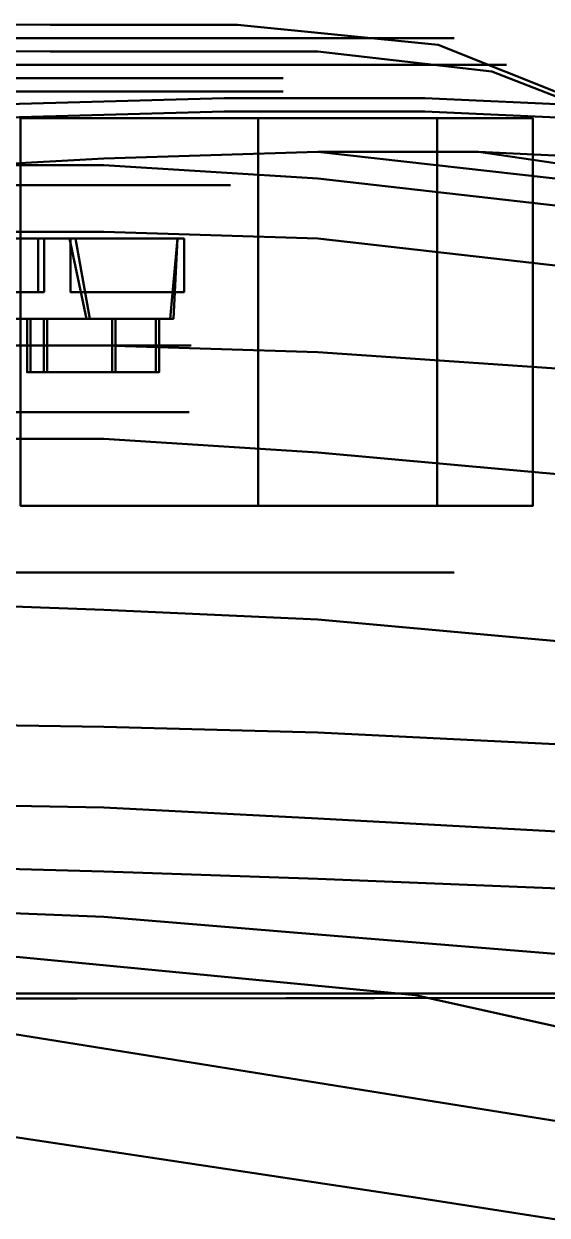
# Model space of a CAD drawing. Header units: inches. Extents: x 297.28 to 301.23, y -10.28 to -8.52.
# Drawn here: x 300.629 to 300.878, y -9.13 to -8.564 of the extents above; entities that cross this region are included whole.
import ezdxf

# ---------------------------------------------------------------- set-up
doc = ezdxf.new("R2010")
doc.units = ezdxf.units.IN
doc.header["$MEASUREMENT"] = 0
for name, color, linetype, lineweight in [('Ford-chasis', 1, 'CONTINUOUS', 50), ('Ford-gomas', 3, 'CONTINUOUS', 50), ('Ford-Llantas-3D', 4, 'CONTINUOUS', 50), ('Ford-Plastic-Negro-3D', 6, 'CONTINUOUS', 50), ('Ford-Rayos-Llantas-3D', 113, 'CONTINUOUS', 50)]:
    doc.layers.add(name, color=color, linetype=linetype, lineweight=lineweight)

msp = doc.modelspace()

# ---------------------------------------------------------------- linework, layer by layer
at = {"layer": 'Ford-chasis', "linetype": 'ByBlock'}
for points, invisible_edges in [([(300.64179, -8.56411, 0.6823), (300.64179, -8.57681, 0.7077), (300.53384, -8.57636, 0.72675), (300.53384, -8.56366, 0.70135)], 5), ([(300.76879, -8.57681, 0.6442), (300.73069, -8.56411, 0.6442), (300.64179, -8.56411, 0.6823), (300.64179, -8.57681, 0.7077)], 5), ([(300.82594, -8.57363, 0.56165), (300.85134, -8.58633, 0.56165), (300.76879, -8.57681, 0.6442), (300.73069, -8.56411, 0.6442)], 5), ([(300.72434, -8.59903, 0.7077), (300.64179, -8.57681, 0.7077), (300.53384, -8.57636, 0.72675), (300.61004, -8.60221, 0.75215)], 5), ([(300.81959, -8.59903, 0.6442), (300.76879, -8.57681, 0.6442), (300.64179, -8.57681, 0.7077), (300.72434, -8.59903, 0.7077)], 5), ([(300.85134, -8.58633, 0.56165), (300.88944, -8.60221, 0.56165), (300.81959, -8.59903, 0.6442), (300.76879, -8.57681, 0.6442)], 5), ([(300.90849, -8.60856, 0.4664), (300.88944, -8.59903, 0.4664), (300.82594, -8.57363, 0.56165), (300.85134, -8.58633, 0.56165)], 5), ([(300.93389, -8.62126, 0.4664), (300.90849, -8.60856, 0.4664), (300.85134, -8.58633, 0.56165), (300.88944, -8.60221, 0.56165)], 5), ([(300.72434, -8.59903, 0.7077), (300.76879, -8.62443, 0.7077), (300.66719, -8.62761, 0.75215), (300.61004, -8.60221, 0.75215)], 5), ([(300.84499, -8.62443, 0.6442), (300.81959, -8.59903, 0.6442), (300.72434, -8.59903, 0.7077), (300.76879, -8.62443, 0.7077)], 5), ([(300.88944, -8.60221, 0.56165), (300.90849, -8.62761, 0.56165), (300.84499, -8.62443, 0.6442), (300.81959, -8.59903, 0.6442)], 5), ([(300.66719, -8.62761, 0.75215), (300.61004, -8.60221, 0.75215), (300.61004, -8.60221, 0.75215), (300.61004, -8.63078, 0.7712)], 5), ([(300.66719, -8.62761, 0.75215), (300.66719, -8.63078, 0.77755), (300.53384, -8.63078, 0.77755), (300.61004, -8.63078, 0.7712)], 1), ([(300.66719, -8.63078, 0.77755), (300.66719, -8.62761, 0.75215), (300.76879, -8.62443, 0.7077), (300.76879, -8.63713, 0.76731)], 5), ([(300.76879, -8.62443, 0.7077), (300.84499, -8.62443, 0.6442), (300.90849, -8.63396, 0.6315), (300.90849, -8.64031, 0.6823)], 4), ([(300.76879, -8.62443, 0.7077), (300.76879, -8.63713, 0.76731), (300.90849, -8.65301, 0.74263), (300.90849, -8.64031, 0.6823)], 5), ([(300.84499, -8.62443, 0.6442), (300.90849, -8.62761, 0.56165), (300.90849, -8.62761, 0.56165), (300.90849, -8.63396, 0.6315)], 4), ([(300.53384, -8.63078, 0.77755), (300.53384, -8.66253, 0.81958), (300.66719, -8.66253, 0.81243), (300.66719, -8.63078, 0.77755)], 5), ([(300.66719, -8.66253, 0.81243), (300.66719, -8.63078, 0.77755), (300.76879, -8.63713, 0.76731), (300.76879, -8.66571, 0.80209)], 5), ([(300.76879, -8.63713, 0.76731), (300.76879, -8.66571, 0.80209), (300.90849, -8.68158, 0.77755), (300.90849, -8.65301, 0.74263)], 5), ([(300.53384, -8.66253, 0.81958), (300.53384, -8.71651, 0.84306), (300.66719, -8.71651, 0.83211), (300.66719, -8.66253, 0.81243)], 5), ([(300.66719, -8.71651, 0.83211), (300.66719, -8.66253, 0.81243), (300.76879, -8.66571, 0.80209), (300.76879, -8.71968, 0.82116)], 5), ([(300.76879, -8.66571, 0.80209), (300.76879, -8.71968, 0.82116), (300.90849, -8.72921, 0.7967), (300.90849, -8.68158, 0.77755)], 5), ([(300.53384, -8.71651, 0.84306), (300.53384, -8.76096, 0.85026), (300.66719, -8.76096, 0.8381), (300.66719, -8.71651, 0.83211)], 5), ([(300.66719, -8.76096, 0.8381), (300.66719, -8.71651, 0.83211), (300.76879, -8.71968, 0.82116), (300.76879, -8.76731, 0.8274)], 5), ([(300.76879, -8.71968, 0.82116), (300.76879, -8.76731, 0.8274), (300.90849, -8.78001, 0.80295), (300.90849, -8.72921, 0.7967)], 5), ([(300.66719, -8.78953, 0.8381), (300.66719, -8.76096, 0.8381), (300.53384, -8.76096, 0.85026), (300.53384, -8.78953, 0.85026)], 13), ([(300.76879, -8.76731, 0.8274), (300.76879, -8.79271, 0.8274), (300.66719, -8.78953, 0.8381), (300.66719, -8.76096, 0.8381)], 7), ([(300.90849, -8.80223, 0.80295), (300.90849, -8.78001, 0.80295), (300.76879, -8.76731, 0.8274), (300.76879, -8.79271, 0.8274)], 13), ([(300.53384, -8.83716, 0.84306), (300.53384, -8.78953, 0.85026), (300.66719, -8.78953, 0.8381), (300.66719, -8.84221, 0.83211)], 7), ([(300.66719, -8.78953, 0.8381), (300.66719, -8.84221, 0.83211), (300.76879, -8.84668, 0.82116), (300.76879, -8.79271, 0.8274)], 13), ([(300.76879, -8.84668, 0.82116), (300.76879, -8.79271, 0.8274), (300.90849, -8.80223, 0.80295), (300.90849, -8.85938, 0.7967)], 7), ([(300.53384, -8.89571, 0.81958), (300.53384, -8.83716, 0.84306), (300.66719, -8.84221, 0.83211), (300.66719, -8.89774, 0.81492)], 5), ([(300.66719, -8.84221, 0.83211), (300.66719, -8.89774, 0.81492), (300.76879, -8.9005, 0.80209), (300.76879, -8.84668, 0.82116)], 5), ([(300.76879, -8.9005, 0.80209), (300.76879, -8.84668, 0.82116), (300.90849, -8.85938, 0.7967), (300.90849, -8.90741, 0.77755)], 5), ([(300.53384, -8.93389, 0.79274), (300.53384, -8.89571, 0.81958), (300.66719, -8.89774, 0.81492), (300.66719, -8.93605, 0.78535)], 5), ([(300.66719, -8.89774, 0.81492), (300.66719, -8.93605, 0.78535), (300.76879, -8.94138, 0.77121), (300.76879, -8.9005, 0.80209)], 5), ([(300.76879, -8.94138, 0.77121), (300.76879, -8.9005, 0.80209), (300.90849, -8.90741, 0.77755), (300.90849, -8.94889, 0.74263)], 5), ([(300.53384, -8.93389, 0.79274), (300.53384, -8.96283, 0.7727), (300.66719, -8.96652, 0.76072), (300.66719, -8.93605, 0.78535)], 5), ([(300.66719, -8.96652, 0.76072), (300.66719, -8.93605, 0.78535), (300.76879, -8.94138, 0.77121), (300.76879, -8.96995, 0.74796)], 5), ([(300.76879, -8.94138, 0.77121), (300.76879, -8.96995, 0.74796), (300.90849, -8.97564, 0.72122), (300.90849, -8.94889, 0.74263)], 5), ([(300.53384, -8.96283, 0.7727), (300.53384, -8.9827, 0.76125), (300.66719, -8.98812, 0.74899), (300.66719, -8.96652, 0.76072)], 5), ([(300.66719, -8.98812, 0.74899), (300.66719, -8.96652, 0.76072), (300.76879, -8.96995, 0.74796), (300.76879, -8.99647, 0.72311)], 5), ([(300.76879, -8.96995, 0.74796), (300.76879, -8.99647, 0.72311), (300.90849, -9.00777, 0.6837), (300.90849, -8.97564, 0.72122)], 5), ([(300.53384, -8.9827, 0.76125), (300.50212, -8.99626, 0.75915), (300.60057, -9.00471, 0.74454), (300.66719, -8.98812, 0.74899)], 5), ([(300.60057, -9.00471, 0.74454), (300.66719, -8.98812, 0.74899), (300.76879, -8.99647, 0.72311), (300.81522, -9.02536, 0.69764)], 5), ([(300.76879, -8.99647, 0.72311), (300.81522, -9.02536, 0.69764), (300.81522, -9.02536, 0.69764), (300.90849, -9.00777, 0.6837)], 5), ([(300.60057, -9.0399, 0.76331), (300.81522, -9.07441, 0.7215), (300.81522, -9.02536, 0.69764), (300.60057, -9.00471, 0.74454)], 10), ([(301.04593, -9.04802, 0.62867), (300.81522, -9.02536, 0.69764), (300.90849, -9.00777, 0.6837), (301.02711, -9.01442, 0.63018)], 11), ([(300.81522, -9.02536, 0.69764), (301.04548, -9.0765, 0.65419), (301.04593, -9.04802, 0.62867), (300.81522, -9.02536, 0.69764)], 4), ([(300.81522, -9.07441, 0.7215), (301.04546, -9.11111, 0.674), (301.04548, -9.0765, 0.65419), (300.81522, -9.02536, 0.69764)], 10), ([(300.81522, -9.12137, 0.7389), (300.60375, -9.08953, 0.78154), (300.60057, -9.0399, 0.76331), (300.81522, -9.07441, 0.7215)], 10), ([(301.04546, -9.1574, 0.68949), (300.81522, -9.12137, 0.7389), (300.81522, -9.07441, 0.7215), (301.04546, -9.11111, 0.674)], 2), ([(300.60375, -9.17371, 0.8093), (300.81522, -9.19595, 0.76453), (300.81522, -9.12137, 0.7389), (300.60375, -9.08953, 0.78154)], 2), ([(300.81522, -9.19595, 0.76453), (301.04546, -9.21913, 0.70529), (301.04546, -9.1574, 0.68949), (300.81522, -9.12137, 0.7389)], 10)]:
    msp.add_3dface(points, dxfattribs=dict(at, invisible_edges=invisible_edges))
at = {"layer": 'Ford-chasis'}
for points, invisible_edges in [([(300.72434, -9.02448, 0.7077), (300.72434, -8.60538, 0.7077), (300.61004, -8.60856, 0.75215), (300.61004, -9.02448, 0.74263)], 5), ([(300.81959, -8.60538, 0.6442), (300.81959, -9.02448, 0.6442), (300.72434, -9.02448, 0.7077), (300.72434, -8.60538, 0.7077)], 5), ([(300.88944, -9.02448, 0.56165), (300.88944, -8.60856, 0.56165), (300.81959, -8.60538, 0.6442), (300.81959, -9.02448, 0.6442)], 5), ([(300.09251, -9.02549, 0.3013), (300.94024, -9.02448, 0.3013), (300.93706, -9.02654, 0.2505), (300.08934, -9.02755, 0.2505)], 1), ([(300.09569, -9.02344, 0.3521), (300.94659, -9.02448, 0.37115), (300.94024, -9.02448, 0.3013), (300.09251, -9.02549, 0.3013)], 5), ([(300.93389, -9.02448, 0.4664), (300.11474, -9.02131, 0.4664), (300.09569, -9.02344, 0.3521), (300.94659, -9.02448, 0.37115)], 5), ([(300.15919, -9.02448, 0.56165), (300.88944, -9.02448, 0.56165), (300.93389, -9.02448, 0.4664), (300.11474, -9.02131, 0.4664)], 5), ([(300.81959, -9.02448, 0.6442), (300.21634, -9.02448, 0.6442), (300.15919, -9.02448, 0.56165), (300.88944, -9.02448, 0.56165)], 5), ([(300.30524, -9.02448, 0.7077), (300.72434, -9.02448, 0.7077), (300.81959, -9.02448, 0.6442), (300.21634, -9.02448, 0.6442)], 5), ([(300.61004, -9.02448, 0.74263), (300.43859, -9.02448, 0.75215), (300.30524, -9.02448, 0.7077), (300.72434, -9.02448, 0.7077)], 4)]:
    msp.add_3dface(points, dxfattribs=dict(at, invisible_edges=invisible_edges))
msp.add_3dface([(300.08934, -9.02755, 0.2505), (300.08934, -9.76437, 0.2505), (300.93706, -9.76538, 0.2505), (300.93706, -9.02654, 0.2505)], dxfattribs=at)
at = {"layer": 'Ford-gomas', "invisible_edges": 5}
for points in [[(300.59813, -8.58316, 0.56888), (300.60682, -8.57046, 0.59942), (300.69456, -8.57046, 0.55573), (300.67543, -8.58316, 0.53039)], [(300.67543, -8.58316, 0.15541), (300.69456, -8.57046, 0.13007), (300.60682, -8.57046, 0.08638), (300.59813, -8.58316, 0.11692)], [(300.69456, -8.57046, 0.13007), (300.71752, -8.57046, 0.09966), (300.61725, -8.57046, 0.04974), (300.60682, -8.57046, 0.08638)], [(300.60682, -8.57046, 0.59942), (300.61725, -8.57046, 0.63606), (300.71752, -8.57046, 0.58614), (300.69456, -8.57046, 0.55573)], [(300.71752, -8.57046, 0.09966), (300.73283, -8.58316, 0.07939), (300.6242, -8.58316, 0.02531), (300.61725, -8.57046, 0.04974)], [(300.61725, -8.57046, 0.63606), (300.6242, -8.58316, 0.6605), (300.73283, -8.58316, 0.60641), (300.71752, -8.57046, 0.58614)], [(300.67543, -8.58316, 0.53039), (300.69456, -8.57046, 0.55573), (300.76059, -8.57046, 0.4833), (300.7336, -8.58316, 0.46659)], [(300.7336, -8.58316, 0.21921), (300.76059, -8.57046, 0.2025), (300.69456, -8.57046, 0.13007), (300.67543, -8.58316, 0.15541)], [(300.69456, -8.57046, 0.55573), (300.71752, -8.57046, 0.58614), (300.79298, -8.57046, 0.50336), (300.76059, -8.57046, 0.4833)], [(300.76059, -8.57046, 0.2025), (300.79298, -8.57046, 0.18244), (300.71752, -8.57046, 0.09966), (300.69456, -8.57046, 0.13007)], [(300.71752, -8.57046, 0.58614), (300.73283, -8.58316, 0.60641), (300.81458, -8.58316, 0.51673), (300.79298, -8.57046, 0.50336)], [(300.79298, -8.57046, 0.18244), (300.81458, -8.58316, 0.16907), (300.73283, -8.58316, 0.07939), (300.71752, -8.57046, 0.09966)], [(300.7336, -8.58316, 0.46659), (300.76059, -8.57046, 0.4833), (300.796, -8.57046, 0.39191), (300.76479, -8.58316, 0.38607)], [(300.76479, -8.58316, 0.29973), (300.796, -8.57046, 0.29389), (300.76059, -8.57046, 0.2025), (300.7336, -8.58316, 0.21921)], [(300.76059, -8.57046, 0.4833), (300.79298, -8.57046, 0.50336), (300.83345, -8.57046, 0.39891), (300.796, -8.57046, 0.39191)], [(300.796, -8.57046, 0.29389), (300.83345, -8.57046, 0.28689), (300.79298, -8.57046, 0.18244), (300.76059, -8.57046, 0.2025)], [(300.76479, -8.58316, 0.38607), (300.796, -8.57046, 0.39191), (300.796, -8.57046, 0.29389), (300.76479, -8.58316, 0.29973)], [(300.79298, -8.57046, 0.50336), (300.81458, -8.58316, 0.51673), (300.85842, -8.58316, 0.40357), (300.83345, -8.57046, 0.39891)], [(300.83345, -8.57046, 0.28689), (300.85842, -8.58316, 0.28223), (300.81458, -8.58316, 0.16907), (300.79298, -8.57046, 0.18244)], [(300.796, -8.57046, 0.39191), (300.83345, -8.57046, 0.39891), (300.83345, -8.57046, 0.28689), (300.796, -8.57046, 0.29389)], [(300.83345, -8.57046, 0.39891), (300.85842, -8.58316, 0.40357), (300.85842, -8.58316, 0.28223), (300.83345, -8.57046, 0.28689)], [(300.59466, -8.59586, 0.55667), (300.59813, -8.58316, 0.56888), (300.67543, -8.58316, 0.53039), (300.66777, -8.59586, 0.52026)], [(300.66777, -8.59586, 0.16554), (300.67543, -8.58316, 0.15541), (300.59813, -8.58316, 0.11692), (300.59466, -8.59586, 0.12913)], [(300.73283, -8.58316, 0.07939), (300.74048, -8.60856, 0.06926), (300.62768, -8.60856, 0.01309), (300.6242, -8.58316, 0.02531)], [(300.6242, -8.58316, 0.6605), (300.62768, -8.60856, 0.67271), (300.74048, -8.60856, 0.61654), (300.73283, -8.58316, 0.60641)], [(300.66777, -8.59586, 0.52026), (300.67543, -8.58316, 0.53039), (300.7336, -8.58316, 0.46659), (300.7228, -8.59586, 0.4599)], [(300.7228, -8.59586, 0.2259), (300.7336, -8.58316, 0.21921), (300.67543, -8.58316, 0.15541), (300.66777, -8.59586, 0.16554)], [(300.7228, -8.59586, 0.4599), (300.7336, -8.58316, 0.46659), (300.76479, -8.58316, 0.38607), (300.7523, -8.59586, 0.38374)], [(300.7523, -8.59586, 0.30206), (300.76479, -8.58316, 0.29973), (300.7336, -8.58316, 0.21921), (300.7228, -8.59586, 0.2259)], [(300.81458, -8.58316, 0.16907), (300.82538, -8.60856, 0.16239), (300.74048, -8.60856, 0.06926), (300.73283, -8.58316, 0.07939)], [(300.73283, -8.58316, 0.60641), (300.74048, -8.60856, 0.61654), (300.82538, -8.60856, 0.52341), (300.81458, -8.58316, 0.51673)], [(300.7523, -8.59586, 0.38374), (300.76479, -8.58316, 0.38607), (300.76479, -8.58316, 0.29973), (300.7523, -8.59586, 0.30206)], [(300.81458, -8.58316, 0.51673), (300.82538, -8.60856, 0.52341), (300.8709, -8.60856, 0.40591), (300.85842, -8.58316, 0.40357)], [(300.85842, -8.58316, 0.28223), (300.8709, -8.60856, 0.27989), (300.82538, -8.60856, 0.16239), (300.81458, -8.58316, 0.16907)], [(300.85842, -8.58316, 0.40357), (300.8709, -8.60856, 0.40591), (300.8709, -8.60856, 0.27989), (300.85842, -8.58316, 0.28223)], [(300.74048, -8.79271, 0.06926), (300.71752, -8.82446, 0.09966), (300.61725, -8.82446, 0.04974), (300.62768, -8.79271, 0.01309)], [(300.62768, -8.79271, 0.67271), (300.61725, -8.82446, 0.63606), (300.71752, -8.82446, 0.58614), (300.74048, -8.79271, 0.61654)], [(300.82538, -8.79271, 0.16239), (300.79298, -8.82446, 0.18244), (300.71752, -8.82446, 0.09966), (300.74048, -8.79271, 0.06926)], [(300.74048, -8.79271, 0.61654), (300.71752, -8.82446, 0.58614), (300.79298, -8.82446, 0.50336), (300.82538, -8.79271, 0.52341)], [(300.82538, -8.79271, 0.52341), (300.79298, -8.82446, 0.50336), (300.83345, -8.82446, 0.39891), (300.8709, -8.79271, 0.40591)], [(300.8709, -8.79271, 0.27989), (300.83345, -8.82446, 0.28689), (300.79298, -8.82446, 0.18244), (300.82538, -8.79271, 0.16239)], [(300.8709, -8.79271, 0.40591), (300.83345, -8.82446, 0.39891), (300.83345, -8.82446, 0.28689), (300.8709, -8.79271, 0.27989)], [(300.71752, -8.82446, 0.09966), (300.67925, -8.82446, 0.15034), (300.59987, -8.82446, 0.11081), (300.61725, -8.82446, 0.04974)], [(300.61725, -8.82446, 0.63606), (300.59987, -8.82446, 0.57499), (300.67925, -8.82446, 0.53546), (300.71752, -8.82446, 0.58614)], [(300.71752, -8.82446, 0.58614), (300.67925, -8.82446, 0.53546), (300.73899, -8.82446, 0.46993), (300.79298, -8.82446, 0.50336)], [(300.79298, -8.82446, 0.18244), (300.73899, -8.82446, 0.21587), (300.67925, -8.82446, 0.15034), (300.71752, -8.82446, 0.09966)], [(300.79298, -8.82446, 0.50336), (300.73899, -8.82446, 0.46993), (300.77103, -8.82446, 0.38724), (300.83345, -8.82446, 0.39891)], [(300.83345, -8.82446, 0.28689), (300.77103, -8.82446, 0.29856), (300.73899, -8.82446, 0.21587), (300.79298, -8.82446, 0.18244)], [(300.83345, -8.82446, 0.39891), (300.77103, -8.82446, 0.38724), (300.77103, -8.82446, 0.29856), (300.83345, -8.82446, 0.28689)]]:
    msp.add_3dface(points, dxfattribs=at)
at = {"layer": 'Ford-gomas'}
for points in [[(300.62768, -8.60856, 0.67271), (300.62768, -8.79271, 0.67271), (300.74048, -8.79271, 0.61654), (300.74048, -8.60856, 0.61654)], [(300.74048, -8.60856, 0.06926), (300.74048, -8.79271, 0.06926), (300.62768, -8.79271, 0.01309), (300.62768, -8.60856, 0.01309)], [(300.82538, -8.60856, 0.16239), (300.82538, -8.79271, 0.16239), (300.74048, -8.79271, 0.06926), (300.74048, -8.60856, 0.06926)], [(300.74048, -8.60856, 0.61654), (300.74048, -8.79271, 0.61654), (300.82538, -8.79271, 0.52341), (300.82538, -8.60856, 0.52341)], [(300.82538, -8.60856, 0.52341), (300.82538, -8.79271, 0.52341), (300.8709, -8.79271, 0.40591), (300.8709, -8.60856, 0.40591)], [(300.8709, -8.60856, 0.27989), (300.8709, -8.79271, 0.27989), (300.82538, -8.79271, 0.16239), (300.82538, -8.60856, 0.16239)], [(300.8709, -8.60856, 0.40591), (300.8709, -8.79271, 0.40591), (300.8709, -8.79271, 0.27989), (300.8709, -8.60856, 0.27989)]]:
    msp.add_3dface(points, dxfattribs=at)
at = {"layer": 'Ford-Llantas-3D', "invisible_edges": 5}
for points in [[(300.59466, -8.58951, 0.55667), (300.58945, -8.59586, 0.53834), (300.65629, -8.59586, 0.50506), (300.66777, -8.58951, 0.52026)], [(300.66777, -8.58951, 0.16554), (300.65629, -8.59586, 0.18074), (300.58945, -8.59586, 0.14746), (300.59466, -8.58951, 0.12913)], [(300.66777, -8.58951, 0.52026), (300.65629, -8.59586, 0.50506), (300.7066, -8.59586, 0.44987), (300.7228, -8.58951, 0.4599)], [(300.7228, -8.58951, 0.2259), (300.7066, -8.59586, 0.23593), (300.65629, -8.59586, 0.18074), (300.66777, -8.58951, 0.16554)], [(300.7228, -8.58951, 0.4599), (300.7066, -8.59586, 0.44987), (300.73358, -8.59586, 0.38024), (300.7523, -8.58951, 0.38374)], [(300.7523, -8.58951, 0.30206), (300.73358, -8.59586, 0.30556), (300.7066, -8.59586, 0.23593), (300.7228, -8.58951, 0.2259)], [(300.7523, -8.58951, 0.38374), (300.73358, -8.59586, 0.38024), (300.73358, -8.59586, 0.30556), (300.7523, -8.58951, 0.30206)], [(300.58945, -8.59586, 0.53834), (300.58771, -8.64031, 0.53224), (300.65247, -8.64031, 0.49999), (300.65629, -8.59586, 0.50506)], [(300.65629, -8.59586, 0.18074), (300.65247, -8.64031, 0.18581), (300.58771, -8.64031, 0.15356), (300.58945, -8.59586, 0.14746)], [(300.65629, -8.59586, 0.50506), (300.65247, -8.64031, 0.49999), (300.7012, -8.64031, 0.44653), (300.7066, -8.59586, 0.44987)], [(300.7066, -8.59586, 0.23593), (300.7012, -8.64031, 0.23927), (300.65247, -8.64031, 0.18581), (300.65629, -8.59586, 0.18074)], [(300.73358, -8.59586, 0.30556), (300.72734, -8.64031, 0.30673), (300.7012, -8.64031, 0.23927), (300.7066, -8.59586, 0.23593)], [(300.7066, -8.59586, 0.44987), (300.7012, -8.64031, 0.44653), (300.72734, -8.64031, 0.37907), (300.73358, -8.59586, 0.38024)], [(300.73358, -8.59586, 0.38024), (300.72734, -8.64031, 0.37907), (300.72734, -8.64031, 0.30673), (300.73358, -8.59586, 0.30556)], [(300.58249, -8.64031, 0.51391), (300.58249, -8.71651, 0.51391), (300.64099, -8.71651, 0.48479), (300.64099, -8.64031, 0.48479)], [(300.58771, -8.64031, 0.53224), (300.58249, -8.64031, 0.51391), (300.64099, -8.64031, 0.48479), (300.65247, -8.64031, 0.49999)], [(300.65247, -8.64031, 0.18581), (300.64099, -8.64031, 0.20101), (300.58249, -8.64031, 0.17189), (300.58771, -8.64031, 0.15356)], [(300.64099, -8.64031, 0.20101), (300.64099, -8.71651, 0.20101), (300.58249, -8.71651, 0.17189), (300.58249, -8.64031, 0.17189)], [(300.65247, -8.64031, 0.49999), (300.64099, -8.64031, 0.48479), (300.68501, -8.64031, 0.4365), (300.7012, -8.64031, 0.44653)], [(300.64099, -8.64031, 0.48479), (300.64099, -8.71651, 0.48479), (300.68501, -8.71651, 0.4365), (300.68501, -8.64031, 0.4365)], [(300.7012, -8.64031, 0.23927), (300.68501, -8.64031, 0.2493), (300.64099, -8.64031, 0.20101), (300.65247, -8.64031, 0.18581)], [(300.68501, -8.64031, 0.2493), (300.68501, -8.71651, 0.2493), (300.64099, -8.71651, 0.20101), (300.64099, -8.64031, 0.20101)], [(300.72734, -8.64031, 0.30673), (300.70861, -8.64031, 0.31023), (300.68501, -8.64031, 0.2493), (300.7012, -8.64031, 0.23927)], [(300.70861, -8.64031, 0.31023), (300.70861, -8.71651, 0.31023), (300.68501, -8.71651, 0.2493), (300.68501, -8.64031, 0.2493)], [(300.7012, -8.64031, 0.44653), (300.68501, -8.64031, 0.4365), (300.70861, -8.64031, 0.37557), (300.72734, -8.64031, 0.37907)], [(300.68501, -8.64031, 0.4365), (300.68501, -8.71651, 0.4365), (300.70861, -8.71651, 0.37557), (300.70861, -8.64031, 0.37557)], [(300.72734, -8.64031, 0.37907), (300.70861, -8.64031, 0.37557), (300.70861, -8.64031, 0.31023), (300.72734, -8.64031, 0.30673)], [(300.70861, -8.64031, 0.37557), (300.70861, -8.71651, 0.37557), (300.70861, -8.71651, 0.31023), (300.70861, -8.64031, 0.31023)]]:
    msp.add_3dface(points, dxfattribs=at)
at = {"layer": 'Ford-Llantas-3D'}
for points in [[(300.65097, -8.66571, 0.46958), (300.65893, -8.70381, 0.46278), (300.59189, -8.70381, 0.39475), (300.58569, -8.66571, 0.40095)], [(300.59189, -8.70381, 0.29105), (300.66052, -8.70381, 0.22577), (300.65372, -8.66571, 0.21781), (300.58569, -8.66571, 0.28485)], [(300.60777, -8.70381, 0.36725), (300.69862, -8.70381, 0.39404), (300.70211, -8.66571, 0.38418), (300.61004, -8.66571, 0.35878)], [(300.70211, -8.66571, 0.3048), (300.70021, -8.70381, 0.29451), (300.60777, -8.70381, 0.31855), (300.61004, -8.66571, 0.32703)]]:
    msp.add_3dface(points, dxfattribs=at)
at = {"layer": 'Ford-Plastic-Negro-3D', "invisible_edges": 5}
for points in [[(300.70775, -8.74826, 0.30593), (300.53384, -8.74826, 0.3429), (300.53384, -8.74826, 0.3429), (300.67768, -8.74826, 0.23839)], [(300.70775, -8.74826, 0.37987), (300.53384, -8.74826, 0.3429), (300.53384, -8.74826, 0.3429), (300.70775, -8.74826, 0.30593)], [(300.62274, -8.74826, 0.49688), (300.53384, -8.74826, 0.3429), (300.53384, -8.74826, 0.3429), (300.67768, -8.74826, 0.44741)], [(300.67768, -8.74826, 0.44741), (300.53384, -8.74826, 0.3429), (300.53384, -8.74826, 0.3429), (300.70775, -8.74826, 0.37987)], [(300.67768, -8.74826, 0.23839), (300.53384, -8.74826, 0.3429), (300.53384, -8.74826, 0.3429), (300.62274, -8.74826, 0.18892)]]:
    msp.add_3dface(points, dxfattribs=at)
at = {"layer": 'Ford-Rayos-Llantas-3D'}
for points, invisible_edges in [([(300.65097, -8.66571, 0.46958), (300.63606, -8.66571, 0.48186), (300.59807, -8.66571, 0.44146), (300.58569, -8.66571, 0.40095)], 4), ([(300.58569, -8.66571, 0.28485), (300.60082, -8.66571, 0.24593), (300.63881, -8.66571, 0.20553), (300.65372, -8.66571, 0.21781)], 1), ([(300.65131, -8.66571, 0.33655), (300.61004, -8.66571, 0.32703), (300.61004, -8.66571, 0.35878), (300.65131, -8.66571, 0.35243)], 5), ([(300.61004, -8.66571, 0.35878), (300.65131, -8.66571, 0.35243), (300.70529, -8.66571, 0.36513), (300.70211, -8.66571, 0.38418)], 1), ([(300.70211, -8.66571, 0.3048), (300.70529, -8.66571, 0.32385), (300.65131, -8.66571, 0.33655), (300.61004, -8.66571, 0.32703)], 4), ([(300.63875, -8.70381, 0.39614), (300.60777, -8.70381, 0.36725), (300.59189, -8.70381, 0.39475), (300.63081, -8.70381, 0.40989)], 5), ([(300.6324, -8.70381, 0.27866), (300.59189, -8.70381, 0.29105), (300.60777, -8.70381, 0.31855), (300.64034, -8.70381, 0.29241)], 5), ([(300.59189, -8.70381, 0.39475), (300.63081, -8.70381, 0.40989), (300.6712, -8.70381, 0.44787), (300.65893, -8.70381, 0.46278)], 1), ([(300.66052, -8.70381, 0.22577), (300.67279, -8.70381, 0.24068), (300.6324, -8.70381, 0.27866), (300.59189, -8.70381, 0.29105)], 4), ([(300.69862, -8.70381, 0.39404), (300.69184, -8.70381, 0.41213), (300.63875, -8.70381, 0.39614), (300.60777, -8.70381, 0.36725)], 4), ([(300.60777, -8.70381, 0.31855), (300.64034, -8.70381, 0.29241), (300.69343, -8.70381, 0.27642), (300.70021, -8.70381, 0.29451)], 1)]:
    msp.add_3dface(points, dxfattribs=dict(at, invisible_edges=invisible_edges))
for points in [[(300.63606, -8.66571, 0.48186), (300.63606, -8.69111, 0.48186), (300.59807, -8.69111, 0.44146), (300.59807, -8.66571, 0.44146)], [(300.60082, -8.66571, 0.24593), (300.60082, -8.69111, 0.24593), (300.63881, -8.69111, 0.20553), (300.63881, -8.66571, 0.20553)], [(300.65131, -8.66571, 0.35243), (300.65131, -8.69111, 0.35243), (300.70529, -8.69111, 0.36513), (300.70529, -8.66571, 0.36513)], [(300.65131, -8.69111, 0.33655), (300.65131, -8.66571, 0.33655), (300.65131, -8.66571, 0.35243), (300.65131, -8.69111, 0.35243)], [(300.70529, -8.66571, 0.32385), (300.70529, -8.69111, 0.32385), (300.65131, -8.69111, 0.33655), (300.65131, -8.66571, 0.33655)], [(300.63081, -8.72921, 0.40989), (300.63081, -8.70381, 0.40989), (300.63875, -8.70381, 0.39614), (300.63875, -8.72921, 0.39614)], [(300.6712, -8.70381, 0.44787), (300.6712, -8.72921, 0.44787), (300.63081, -8.72921, 0.40989), (300.63081, -8.70381, 0.40989)], [(300.64034, -8.72921, 0.29241), (300.64034, -8.70381, 0.29241), (300.6324, -8.70381, 0.27866), (300.6324, -8.72921, 0.27866)], [(300.6324, -8.70381, 0.27866), (300.6324, -8.72921, 0.27866), (300.67279, -8.72921, 0.24068), (300.67279, -8.70381, 0.24068)], [(300.63875, -8.70381, 0.39614), (300.63875, -8.72921, 0.39614), (300.69184, -8.72921, 0.41213), (300.69184, -8.70381, 0.41213)], [(300.69343, -8.70381, 0.27642), (300.69343, -8.72921, 0.27642), (300.64034, -8.72921, 0.29241), (300.64034, -8.70381, 0.29241)]]:
    msp.add_3dface(points, dxfattribs=at)

doc.saveas('drawing.dxf')
